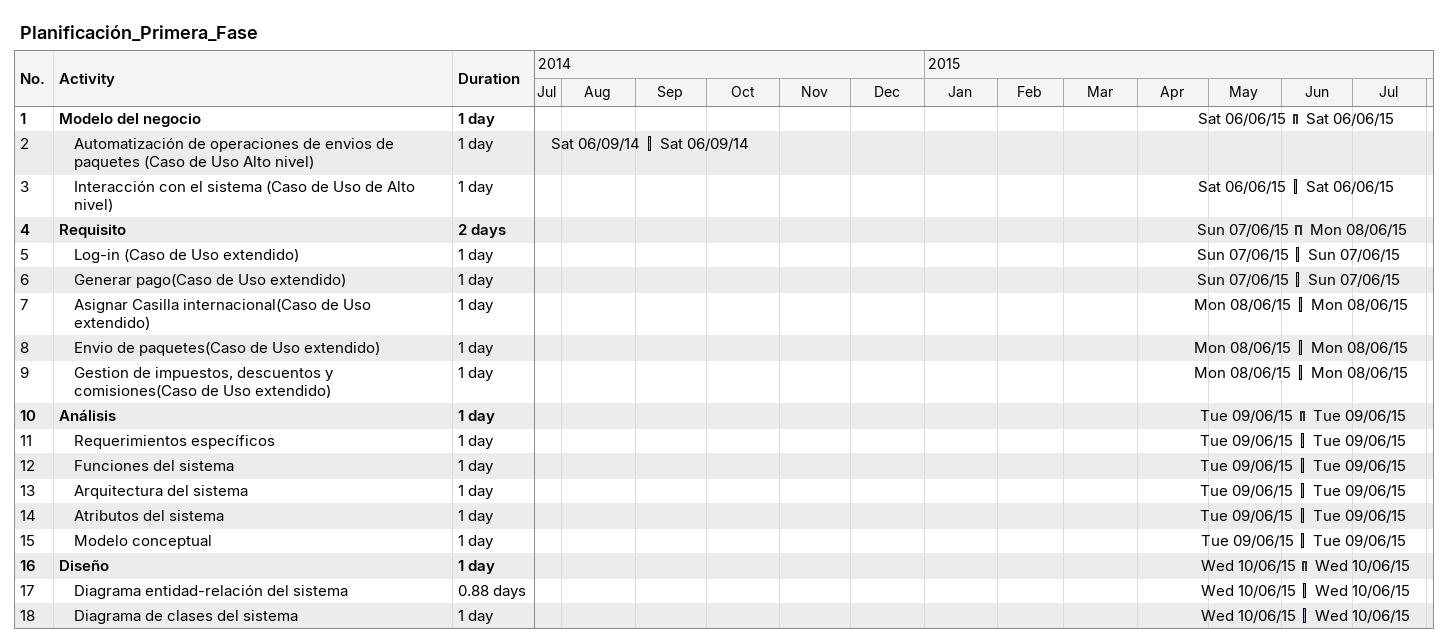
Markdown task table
Planificación_Primera_Fase

| ID | Level | Task | Duration | Start | Finish |
|---|---|---|---|---|---|
| 1 | 1 | **Modelo del negocio** | 1d | 2015-06-06 | 2015-06-06 |
| 2 | 2 | Automatización de operaciones de envios de paquetes (Caso de Uso Alto nivel) | 1d | 2014-09-06 | 2014-09-06 |
| 3 | 2 | Interacción con el sistema (Caso de Uso de Alto nivel) | 1d | 2015-06-06 | 2015-06-06 |
| 4 | 1 | **Requisito** | 2d | 2015-06-07 | 2015-06-08 |
| 5 | 2 | Log-in (Caso de Uso extendido) | 1d | 2015-06-07 | 2015-06-07 |
| 6 | 2 | Generar pago(Caso de Uso extendido) | 1d | 2015-06-07 | 2015-06-07 |
| 7 | 2 | Asignar Casilla internacional(Caso de Uso extendido) | 1d | 2015-06-08 | 2015-06-08 |
| 8 | 2 | Envio de paquetes(Caso de Uso extendido) | 1d | 2015-06-08 | 2015-06-08 |
| 9 | 2 | Gestion de impuestos, descuentos y comisiones(Caso de Uso extendido) | 1d | 2015-06-08 | 2015-06-08 |
| 10 | 1 | **Análisis** | 1d | 2015-06-09 | 2015-06-09 |
| 11 | 2 | Requerimientos específicos | 1d | 2015-06-09 | 2015-06-09 |
| 12 | 2 | Funciones del sistema | 1d | 2015-06-09 | 2015-06-09 |
| 13 | 2 | Arquitectura del sistema | 1d | 2015-06-09 | 2015-06-09 |
| 14 | 2 | Atributos del sistema | 1d | 2015-06-09 | 2015-06-09 |
| 15 | 2 | Modelo conceptual | 1d | 2015-06-09 | 2015-06-09 |
| 16 | 1 | **Diseño** | 1d | 2015-06-10 | 2015-06-10 |
| 17 | 2 | Diagrama entidad-relación del sistema | 0.88d | 2015-06-10 | 2015-06-10 |
| 18 | 2 | Diagrama de clases del sistema | 1d | 2015-06-10 | 2015-06-10 |
